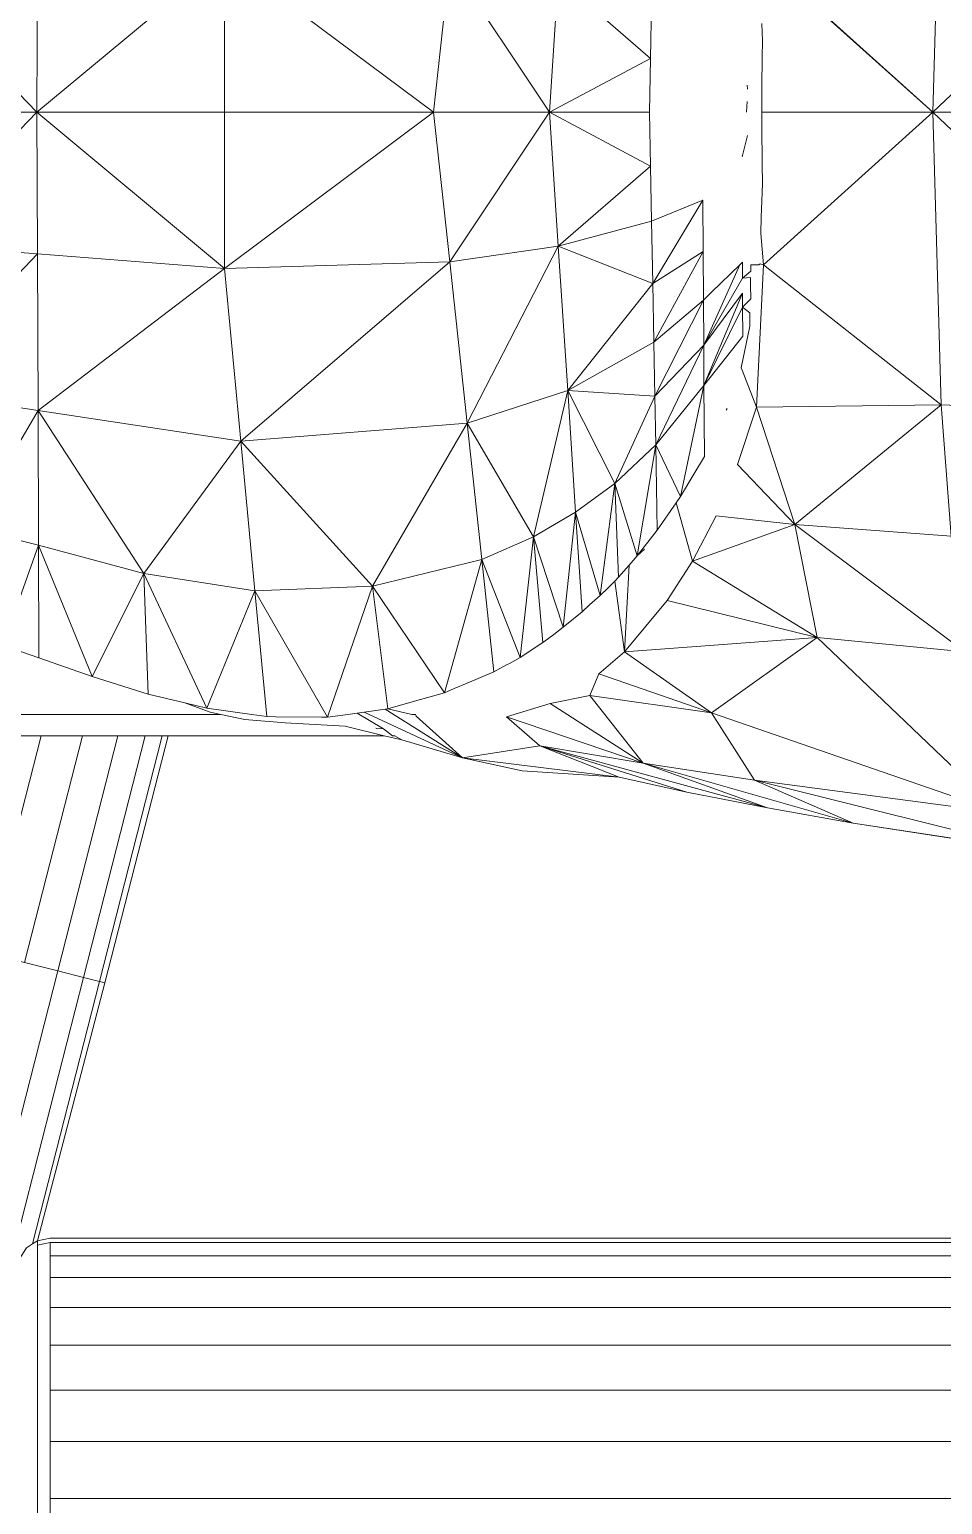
# Model space of a CAD drawing. Header units: centimetres. Extents: x -48696 to 156237, y -5617 to 29024.
# Drawn here: x 88744.031 to 88746.962, y 12490.534 to 12495.274 of the extents above; entities that cross this region are included whole.
import ezdxf

# ---------------------------------------------------------------- set-up
doc = ezdxf.new("R2010")
doc.units = ezdxf.units.CM
doc.layers.add('Moveis', color=1, linetype='Continuous', lineweight=9)
doc.layers.add('Parede Baixa', color=5, linetype='Continuous', lineweight=50)

# ---------------------------------------------------------------- blocks, each defined once
blk = doc.blocks.new('o')
at = {"layer": 'Moveis'}
for p, q in [((12557.0976, 3259.7316), (12557.0985, 3259.7198)), ((12557.0949, 3259.6499), (12557.0973, 3259.6824)), ((12557.0822, 3259.5158), (12557.0985, 3259.5799)), ((12557.1429, 3259.4344), (12557.1431, 3259.4443)), ((12557.1416, 3259.3825), (12557.1429, 3259.4344)), ((12557.1393, 3259.334), (12557.1416, 3259.3825)), ((12557.1386, 3259.2842), (12557.1393, 3259.334)), ((12557.0819, 3258.8727), (12557.079, 3258.8801)), ((12557.034, 3258.7523), (12557.0373, 3258.7573)), ((12556.7663, 3258.3134), (12556.7879, 3258.3331)), ((12556.7414, 3258.285), (12556.7098, 3258.249)), ((12556.7663, 3258.3134), (12556.7414, 3258.285)), ((12555.4038, 3257.8706), (12555.4803, 3257.8424)), ((12555.4803, 3257.8424), (12555.5125, 3257.8355)), ((12555.5125, 3257.8355), (12555.5848, 3257.8199)), ((12555.5848, 3257.8199), (12555.7066, 3257.8106)), ((12555.7066, 3257.8106), (12555.8866, 3257.8005)), ((12555.8866, 3257.8005), (12556.0048, 3257.7716)), ((12555.9794, 3257.7947), (12555.9824, 3257.7933)), ((12554.8377, 3257.7716), (12554.9713, 3257.7716)), ((12554.9713, 3257.7716), (12555.0957, 3257.7716)), ((12555.0957, 3257.7716), (12555.2026, 3257.7716)), ((12555.1638, 3257.027), (12555.3537, 3257.7716)), ((12555.2026, 3257.7716), (12555.2846, 3257.7716)), ((12555.2846, 3257.7716), (12555.3362, 3257.7716)), ((12555.3362, 3257.7716), (12555.3537, 3257.7716)), ((12555.3537, 3257.7716), (12556.0048, 3257.7716)), ((12556.002, 3257.7922), (12555.9824, 3257.7933)), ((12556.0048, 3257.7716), (12556.0576, 3257.7588)), ((12556.0296, 3257.7716), (12556.0362, 3257.7716)), ((12556.0576, 3257.7588), (12556.2404, 3257.7047)), ((12556.2404, 3257.7047), (12556.4193, 3257.666)), ((12556.4193, 3257.666), (12556.7118, 3257.6462)), ((12556.7118, 3257.6462), (12556.9156, 3257.6013)), ((12557.1581, 3257.5544), (12556.9156, 3257.6013)), ((12557.4167, 3257.5082), (12557.1581, 3257.5544)), ((12557.9917, 3257.42), (12557.4167, 3257.5082)), ((12554.9603, 3256.2502), (12555.1638, 3257.027)), ((12554.9279, 3256.2285), (12554.9455, 3256.2403)), ((12554.9455, 3256.2403), (12554.9603, 3256.2502)), ((12554.9603, 3256.2502), (12554.9986, 3256.2579)), ((12554.9603, 3256.237), (12554.9603, 3256.2502)), ((12554.9986, 3256.2579), (12558.2986, 3256.2579)), ((12554.9603, 3256.237), (12554.9603, 3256.1974)), ((12554.9603, 3256.1974), (12554.9603, 3256.1321)), ((12554.9603, 3256.1321), (12554.9603, 3256.0422)), ((12554.9603, 3256.0422), (12554.9603, 3255.9289)), ((12554.9603, 3255.9289), (12554.9603, 3255.7943)), ((12554.9603, 3255.7943), (12554.9603, 3255.6403)), ((12554.9603, 3255.6403), (12554.9603, 3255.4693)), ((12554.9603, 3255.4693), (12554.9603, 3255.2842))]:
    blk.add_line(p, q, dxfattribs=at)
for points in [[(12558.6294, 3259.6499), (12557.6556, 3259.6499), (12558.6236, 3260.5672)], [(12558.6236, 3260.5672), (12557.6556, 3259.6499), (12557.6807, 3260.5309)], [(12557.6807, 3260.5309), (12557.6556, 3259.6499), (12557.1459, 3260.1096)], [(12555.5235, 3260.1203), (12554.9582, 3259.6499), (12554.9611, 3260.0768)], [(12555.5235, 3259.6499), (12554.9582, 3259.6499), (12555.5235, 3260.1203)], [(12556.153, 3259.6499), (12555.5235, 3259.6499), (12555.5235, 3260.1203)], [(12556.2015, 3260.1005), (12556.153, 3259.6499), (12555.5235, 3260.1203)], [(12554.9611, 3260.0768), (12554.9582, 3259.6499), (12554.5757, 3260.0476)], [(12556.5022, 3259.6499), (12556.153, 3259.6499), (12556.2015, 3260.1005)], [(12556.5286, 3260.0535), (12556.5022, 3259.6499), (12556.2015, 3260.1005)], [(12554.9582, 3259.6499), (12554.5757, 3259.6499), (12554.5757, 3260.0476)], [(12556.8061, 3259.8119), (12556.5022, 3259.6499), (12556.5286, 3260.0535)], [(12556.8092, 3259.978), (12556.8061, 3259.8119), (12556.5286, 3260.0535)], [(12556.8061, 3259.8119), (12556.8029, 3259.6499), (12556.5022, 3259.6499)], [(12554.9582, 3259.6499), (12554.5757, 3259.2521), (12554.5757, 3259.6499)], [(12554.9611, 3259.2229), (12554.5757, 3259.2521), (12554.9582, 3259.6499)], [(12555.5235, 3259.1794), (12554.9611, 3259.2229), (12554.9582, 3259.6499)], [(12555.5235, 3259.1794), (12554.9582, 3259.6499), (12555.5235, 3259.6499)], [(12556.153, 3259.6499), (12555.5235, 3259.1794), (12555.5235, 3259.6499)], [(12556.2015, 3259.1992), (12555.5235, 3259.1794), (12556.153, 3259.6499)], [(12556.5022, 3259.6499), (12556.2015, 3259.1992), (12556.153, 3259.6499)], [(12556.5286, 3259.2462), (12556.2015, 3259.1992), (12556.5022, 3259.6499)], [(12556.8061, 3259.4878), (12556.5286, 3259.2462), (12556.5022, 3259.6499)], [(12556.8061, 3259.4878), (12556.5022, 3259.6499), (12556.8029, 3259.6499)], [(12557.6807, 3258.7688), (12557.1459, 3259.1901), (12557.6556, 3259.6499)], [(12558.6294, 3259.6499), (12558.6236, 3258.7325), (12557.6556, 3259.6499)], [(12558.6236, 3258.7325), (12557.6807, 3258.7688), (12557.6556, 3259.6499)], [(12556.8092, 3259.3217), (12556.5286, 3259.2462), (12556.8061, 3259.4878)], [(12556.9633, 3259.3852), (12556.8127, 3259.1343), (12556.8092, 3259.3217)], [(12556.9643, 3259.2304), (12556.8127, 3259.1343), (12556.9633, 3259.3852)], [(12556.8127, 3259.1343), (12556.5286, 3259.2462), (12556.8092, 3259.3217)], [(12554.9611, 3259.2229), (12554.5679, 3258.8119), (12554.5757, 3259.2521)], [(12554.9627, 3258.7512), (12554.5679, 3258.8119), (12554.9611, 3259.2229)], [(12555.5235, 3259.1794), (12554.9627, 3258.7512), (12554.9611, 3259.2229)], [(12556.5286, 3259.2462), (12556.2539, 3258.7134), (12556.2015, 3259.1992)], [(12556.5568, 3258.8111), (12556.2539, 3258.7134), (12556.5286, 3259.2462)], [(12556.8127, 3259.1343), (12556.5568, 3258.8111), (12556.5286, 3259.2462)], [(12556.9643, 3259.2304), (12556.816, 3258.9574), (12556.8127, 3259.1343)], [(12556.9653, 3259.084), (12556.816, 3258.9574), (12556.9643, 3259.2304)], [(12555.5727, 3258.6586), (12554.9627, 3258.7512), (12555.5235, 3259.1794)], [(12556.2015, 3259.1992), (12555.5727, 3258.6586), (12555.5235, 3259.1794)], [(12556.2539, 3258.7134), (12555.5727, 3258.6586), (12556.2015, 3259.1992)], [(12557.6807, 3258.7688), (12557.1252, 3258.7613), (12557.1459, 3259.1901)], [(12556.816, 3258.9574), (12556.5568, 3258.8111), (12556.8127, 3259.1343)], [(12556.9653, 3259.084), (12556.819, 3258.7941), (12556.816, 3258.9574)], [(12556.9663, 3258.9486), (12556.819, 3258.7941), (12556.9653, 3259.084)], [(12557.0833, 3259.1049), (12556.9671, 3258.8268), (12556.9663, 3258.9486)], [(12557.0834, 3259.0621), (12556.9671, 3258.8268), (12557.0833, 3259.1049)], [(12557.0836, 3258.9754), (12556.9671, 3258.8268), (12557.0834, 3259.0621)], [(12556.819, 3258.7941), (12556.5568, 3258.8111), (12556.816, 3258.9574)], [(12556.9663, 3258.9486), (12556.8217, 3258.6475), (12556.819, 3258.7941)], [(12556.9671, 3258.8268), (12556.8217, 3258.6475), (12556.9663, 3258.9486)], [(12556.9671, 3258.8268), (12556.8964, 3258.4921), (12556.8217, 3258.6475)], [(12554.9627, 3258.7512), (12554.7549, 3258.3976), (12554.5679, 3258.8119)], [(12556.5568, 3258.8111), (12556.4539, 3258.3705), (12556.2539, 3258.7134)], [(12556.5806, 3258.4451), (12556.4539, 3258.3705), (12556.5568, 3258.8111)], [(12556.819, 3258.7941), (12556.6986, 3258.5309), (12556.5568, 3258.8111)], [(12556.6986, 3258.5309), (12556.5806, 3258.4451), (12556.5568, 3258.8111)], [(12556.8217, 3258.6475), (12556.6986, 3258.5309), (12556.819, 3258.7941)], [(12554.964, 3258.3453), (12554.7549, 3258.3976), (12554.9627, 3258.7512)], [(12555.5727, 3258.6586), (12555.2809, 3258.2606), (12554.9627, 3258.7512)], [(12555.2809, 3258.2606), (12554.964, 3258.3453), (12554.9627, 3258.7512)], [(12557.2407, 3258.408), (12557.0683, 3258.5883), (12557.1252, 3258.7613)], [(12557.6807, 3258.7688), (12557.2407, 3258.408), (12557.1252, 3258.7613)], [(12557.7112, 3258.3723), (12557.2407, 3258.408), (12557.6807, 3258.7688)], [(12558.6236, 3258.7325), (12557.7112, 3258.3723), (12557.6807, 3258.7688)], [(12556.2539, 3258.7134), (12555.9692, 3258.2218), (12555.5727, 3258.6586)], [(12556.2981, 3258.3025), (12555.9692, 3258.2218), (12556.2539, 3258.7134)], [(12556.4539, 3258.3705), (12556.2981, 3258.3025), (12556.2539, 3258.7134)], [(12555.6153, 3258.2078), (12555.2809, 3258.2606), (12555.5727, 3258.6586)], [(12555.9692, 3258.2218), (12555.6153, 3258.2078), (12555.5727, 3258.6586)], [(12556.8217, 3258.6475), (12556.7663, 3258.3134), (12556.6986, 3258.5309)], [(12556.8265, 3258.391), (12556.7663, 3258.3134), (12556.8217, 3258.6475)], [(12556.6986, 3258.5309), (12556.655, 3258.1941), (12556.5806, 3258.4451)], [(12556.5806, 3258.4451), (12556.5432, 3258.0983), (12556.4539, 3258.3705)], [(12556.6, 3258.145), (12556.5432, 3258.0983), (12556.5806, 3258.4451)], [(12557.2407, 3258.408), (12556.9328, 3258.2971), (12557.0037, 3258.4336)], [(12554.964, 3258.3453), (12554.8567, 3258.0426), (12554.7549, 3258.3976)], [(12557.3082, 3258.0674), (12556.9328, 3258.2971), (12557.2407, 3258.408)], [(12557.7528, 3258.024), (12557.2407, 3258.408), (12557.7112, 3258.3723)], [(12557.7528, 3258.024), (12557.3082, 3258.0674), (12557.2407, 3258.408)], [(12555.1252, 3257.9503), (12554.9651, 3258.0063), (12554.964, 3258.3453)], [(12555.2809, 3258.2606), (12555.1252, 3257.9503), (12554.964, 3258.3453)], [(12556.4539, 3258.3705), (12556.4135, 3258.0073), (12556.2981, 3258.3025)], [(12556.482, 3258.0522), (12556.4135, 3258.0073), (12556.4539, 3258.3705)], [(12556.2981, 3258.3025), (12556.1859, 3257.9012), (12555.9692, 3258.2218)], [(12557.3082, 3258.0674), (12556.8567, 3258.1784), (12556.9328, 3258.2971)], [(12555.2938, 3257.8971), (12555.1252, 3257.9503), (12555.2809, 3258.2606)], [(12555.6153, 3258.2078), (12555.47, 3257.8546), (12555.2809, 3258.2606)], [(12555.9692, 3258.2218), (12555.8341, 3257.827), (12555.6153, 3258.2078)], [(12557.3082, 3258.0674), (12556.7277, 3258.0247), (12556.8567, 3258.1784)], [(12557.3082, 3258.0674), (12556.9893, 3257.8407), (12556.7277, 3258.0247)], [(12557.8611, 3257.5393), (12556.9893, 3257.8407), (12557.3082, 3258.0674)], [(12557.8611, 3257.5393), (12557.3082, 3258.0674), (12557.7528, 3258.024)], [(12556.9893, 3257.8407), (12556.6505, 3257.9577), (12556.7277, 3258.0247)], [(12556.9893, 3257.8407), (12556.6234, 3257.8928), (12556.6505, 3257.9577)], [(12556.7845, 3257.6889), (12556.5037, 3257.869), (12556.6234, 3257.8928)], [(12556.2404, 3257.7047), (12555.9443, 3257.8425), (12556.0074, 3257.8514)], [(12556.7845, 3257.6889), (12556.3723, 3257.8282), (12556.5037, 3257.869)], [(12557.8611, 3257.5393), (12557.1187, 3257.6374), (12556.9893, 3257.8407)], [(12556.7845, 3257.6889), (12556.4727, 3257.7411), (12556.3723, 3257.8282)], [(12556.7118, 3257.6462), (12556.2404, 3257.7047), (12556.4727, 3257.7411)], [(12557.1581, 3257.5544), (12556.4727, 3257.7411), (12556.7845, 3257.6889)], [(12557.1581, 3257.5544), (12556.9156, 3257.6013), (12556.4727, 3257.7411)], [(12556.9156, 3257.6013), (12556.7118, 3257.6462), (12556.4727, 3257.7411)], [(12556.7118, 3257.6462), (12556.4193, 3257.666), (12556.2404, 3257.7047)], [(12557.4167, 3257.5082), (12556.7845, 3257.6889), (12557.1187, 3257.6374)], [(12557.4167, 3257.5082), (12557.1581, 3257.5544), (12556.7845, 3257.6889)], [(12557.9917, 3257.42), (12557.1187, 3257.6374), (12557.8611, 3257.5393)], [(12557.9917, 3257.42), (12557.4167, 3257.5082), (12557.1187, 3257.6374)]]:
    blk.add_3dface(points, dxfattribs=at)
for points, invisible_edges in [([(12557.1416, 3259.9173), (12557.1459, 3260.1096), (12557.1429, 3259.8653)], 3), ([(12557.6556, 3259.6499), (12557.1429, 3259.8653), (12557.1459, 3260.1096)], 3), ([(12557.6556, 3259.6499), (12557.1427, 3259.8144), (12557.1429, 3259.8653)], 13), ([(12557.6556, 3259.6499), (12557.1417, 3259.7278), (12557.1427, 3259.8144)], 13), ([(12557.6556, 3259.6499), (12557.1412, 3259.6825), (12557.1417, 3259.7245)], 13), ([(12557.6556, 3259.6499), (12557.1417, 3259.7245), (12557.1417, 3259.7278)], 13), ([(12557.1412, 3259.6781), (12557.6556, 3259.6499), (12557.1408, 3259.6499)], 1), ([(12557.6556, 3259.6499), (12557.1412, 3259.6781), (12557.1412, 3259.6825)], 13), ([(12557.6556, 3259.6499), (12557.1412, 3259.6216), (12557.1408, 3259.6499)], 1), ([(12557.1412, 3259.6216), (12557.6556, 3259.6499), (12557.1412, 3259.6172)], 3), ([(12557.1412, 3259.6172), (12557.6556, 3259.6499), (12557.1417, 3259.5719)], 3), ([(12557.1417, 3259.5719), (12557.6556, 3259.6499), (12557.1422, 3259.5303)], 3), ([(12557.1422, 3259.5303), (12557.6556, 3259.6499), (12557.1427, 3259.4853)], 3), ([(12557.1427, 3259.4853), (12557.6556, 3259.6499), (12557.1431, 3259.4443)], 3), ([(12557.1431, 3259.4443), (12557.6556, 3259.6499), (12557.1459, 3259.1901)], 13), ([(12557.1459, 3259.1901), (12557.1429, 3259.4344), (12557.1431, 3259.4443)], 13), ([(12557.1459, 3259.1901), (12557.1416, 3259.3825), (12557.1429, 3259.4344)], 13), ([(12557.1459, 3259.1901), (12557.1393, 3259.334), (12557.1416, 3259.3825)], 13), ([(12557.1393, 3259.334), (12557.1459, 3259.1901), (12557.1386, 3259.2842)], 1), ([(12556.9663, 3258.9486), (12556.9901, 3259.1081), (12557.0748, 3259.1903)], 1), ([(12557.0748, 3259.1903), (12557.0832, 3259.1504), (12556.9663, 3258.9486)], 1), ([(12557.0832, 3259.1504), (12557.0748, 3259.1903), (12557.083, 3259.1984)], 1), ([(12557.1323, 3259.1902), (12557.1086, 3259.171), (12557.1083, 3259.1902)], 1), ([(12557.1252, 3258.7613), (12557.1323, 3259.1902), (12557.1459, 3259.1901)], 3), ([(12557.1459, 3259.1901), (12557.1323, 3259.1902), (12557.1358, 3259.193)], 1), ([(12557.1086, 3259.171), (12557.1072, 3259.1519), (12557.0832, 3259.1504)], 1), ([(12557.1072, 3259.1519), (12557.1086, 3259.171), (12557.1074, 3259.1292)], 3), ([(12557.1074, 3259.1292), (12557.1086, 3259.171), (12557.1078, 3259.0872)], 3), ([(12556.9757, 3259.0941), (12556.9663, 3258.9486), (12556.9653, 3259.084)], 1), ([(12556.9663, 3258.9486), (12556.9757, 3259.0941), (12556.9901, 3259.1081)], 13), ([(12557.1078, 3259.0872), (12557.1055, 3259.0459), (12557.0834, 3259.0621)], 1), ([(12557.1055, 3259.0459), (12557.1078, 3259.0872), (12557.1056, 3259.0049)], 3), ([(12557.1056, 3259.0049), (12557.0819, 3258.8727), (12557.079, 3258.8801)], 1), ([(12557.0819, 3258.8727), (12557.1056, 3259.0049), (12557.1252, 3258.7613)], 3), ([(12556.9671, 3258.8268), (12556.9366, 3258.5596), (12556.8964, 3258.4921)], 1), ([(12556.9366, 3258.5596), (12556.9671, 3258.8268), (12556.9686, 3258.6132)], 1), ([(12556.8217, 3258.6475), (12556.8833, 3258.4731), (12556.8265, 3258.391)], 1), ([(12556.8833, 3258.4731), (12556.8217, 3258.6475), (12556.8964, 3258.4921)], 1), ([(12556.6986, 3258.5309), (12556.6782, 3258.2174), (12556.655, 3258.1941)], 1), ([(12556.6782, 3258.2174), (12556.6986, 3258.5309), (12556.6983, 3258.2376)], 3), ([(12556.6983, 3258.2376), (12556.6986, 3258.5309), (12556.7098, 3258.249)], 1), ([(12556.7663, 3258.3134), (12556.7098, 3258.249), (12556.6986, 3258.5309)], 1), ([(12556.8567, 3258.1784), (12556.8265, 3258.391), (12556.8833, 3258.4731)], 13), ([(12556.8567, 3258.1784), (12556.8833, 3258.4731), (12556.9328, 3258.2971)], 1), ([(12556.655, 3258.1941), (12556.6, 3258.145), (12556.5806, 3258.4451)], 1), ([(12556.8567, 3258.1784), (12556.7663, 3258.3134), (12556.8265, 3258.391)], 13), ([(12554.964, 3258.3453), (12554.916, 3258.0228), (12554.8567, 3258.0426)], 1), ([(12554.916, 3258.0228), (12554.964, 3258.3453), (12554.9651, 3258.0063)], 1), ([(12556.5432, 3258.0983), (12556.482, 3258.0522), (12556.4539, 3258.3705)], 1), ([(12556.2981, 3258.3025), (12556.215, 3257.9134), (12556.1859, 3257.9012)], 1), ([(12556.215, 3257.9134), (12556.2981, 3258.3025), (12556.2541, 3257.93)], 3), ([(12556.2541, 3257.93), (12556.2981, 3258.3025), (12556.3346, 3257.9639)], 1), ([(12556.2981, 3258.3025), (12556.3813, 3257.9896), (12556.3346, 3257.9639)], 3), ([(12556.3813, 3257.9896), (12556.2981, 3258.3025), (12556.4135, 3258.0073)], 1), ([(12556.7098, 3258.249), (12556.7663, 3258.3134), (12556.7414, 3258.285)], 1), ([(12556.7277, 3258.0247), (12556.7098, 3258.249), (12556.7414, 3258.285)], 1), ([(12556.7414, 3258.285), (12556.8567, 3258.1784), (12556.7277, 3258.0247)], 1), ([(12556.8567, 3258.1784), (12556.7414, 3258.285), (12556.7663, 3258.3134)], 13), ([(12555.2809, 3258.2606), (12555.4038, 3257.8706), (12555.2938, 3257.8971)], 1), ([(12555.4038, 3257.8706), (12555.2809, 3258.2606), (12555.47, 3257.8546)], 1), ([(12556.7098, 3258.249), (12556.7277, 3258.0247), (12556.6983, 3258.2376)], 1), ([(12555.6153, 3258.2078), (12555.6063, 3257.8355), (12555.47, 3257.8546)], 1), ([(12555.6063, 3257.8355), (12555.6153, 3258.2078), (12555.651, 3257.8292)], 1), ([(12555.8341, 3257.827), (12555.651, 3257.8292), (12555.6153, 3258.2078)], 1), ([(12555.9692, 3258.2218), (12555.8419, 3257.8281), (12555.8341, 3257.827)], 1), ([(12555.8419, 3257.8281), (12555.9692, 3258.2218), (12555.8946, 3257.8355)], 3), ([(12555.8946, 3257.8355), (12555.9692, 3258.2218), (12555.9232, 3257.8395)], 3), ([(12555.9232, 3257.8395), (12555.9692, 3258.2218), (12555.9443, 3257.8425)], 3), ([(12555.9443, 3257.8425), (12555.9692, 3258.2218), (12556.0074, 3257.8514)], 3), ([(12556.0074, 3257.8514), (12555.9692, 3258.2218), (12556.0153, 3257.8526)], 1), ([(12555.9692, 3258.2218), (12556.0961, 3257.8756), (12556.0153, 3257.8526)], 1), ([(12556.0961, 3257.8756), (12555.9692, 3258.2218), (12556.1859, 3257.9012)], 1), ([(12556.6, 3258.145), (12556.655, 3258.1941), (12556.6228, 3258.1654)], 1), ([(12556.482, 3258.0522), (12556.5432, 3258.0983), (12556.485, 3258.0545)], 3), ([(12556.485, 3258.0545), (12556.5432, 3258.0983), (12556.5146, 3258.0767)], 1), ([(12555.1252, 3257.9503), (12554.916, 3258.0228), (12554.9651, 3258.0063)], 1), ([(12556.3346, 3257.9639), (12556.3813, 3257.9896), (12556.3728, 3257.9849)], 1), ([(12552.0413, 3257.8355), (12555.1252, 3257.9503), (12555.2938, 3257.8971)], 13), ([(12555.4803, 3257.8424), (12555.2938, 3257.8971), (12555.4038, 3257.8706)], 1), ([(12556.9893, 3257.8407), (12556.7845, 3257.6889), (12556.6234, 3257.8928)], 1), ([(12552.0413, 3257.8355), (12555.4803, 3257.8424), (12555.5125, 3257.8355)], 1), ([(12555.9443, 3257.8425), (12556.002, 3257.7922), (12555.9232, 3257.8395)], 1), ([(12556.002, 3257.7922), (12555.9443, 3257.8425), (12556.2404, 3257.7047)], 13), ([(12556.0153, 3257.8526), (12556.2404, 3257.7047), (12556.0074, 3257.8514)], 1), ([(12556.2404, 3257.7047), (12556.0153, 3257.8526), (12556.0872, 3257.8355)], 13), ([(12556.7845, 3257.6889), (12556.9893, 3257.8407), (12557.1187, 3257.6374)], 1), ([(12552.0413, 3257.7716), (12555.5125, 3257.8355), (12554.3217, 3257.7716)], 3), ([(12554.3217, 3257.7716), (12555.5125, 3257.8355), (12554.3393, 3257.7716)], 3), ([(12554.3393, 3257.7716), (12555.5125, 3257.8355), (12554.3908, 3257.7716)], 3), ([(12554.3908, 3257.7716), (12555.5125, 3257.8355), (12554.4728, 3257.7716)], 3), ([(12554.4728, 3257.7716), (12555.5125, 3257.8355), (12554.5797, 3257.7716)], 3), ([(12554.5797, 3257.7716), (12555.5125, 3257.8355), (12554.7042, 3257.7716)], 3), ([(12554.7042, 3257.7716), (12555.5125, 3257.8355), (12554.8377, 3257.7716)], 3), ([(12554.8377, 3257.7716), (12555.5125, 3257.8355), (12554.9713, 3257.7716)], 3), ([(12554.9713, 3257.7716), (12555.5125, 3257.8355), (12555.0957, 3257.7716)], 3), ([(12555.0957, 3257.7716), (12555.5125, 3257.8355), (12555.2026, 3257.7716)], 3), ([(12555.2026, 3257.7716), (12555.5125, 3257.8355), (12555.2846, 3257.7716)], 3), ([(12555.2846, 3257.7716), (12555.5125, 3257.8355), (12555.3362, 3257.7716)], 3), ([(12555.3362, 3257.7716), (12555.5125, 3257.8355), (12555.3537, 3257.7716)], 3), ([(12555.3537, 3257.7716), (12555.5125, 3257.8355), (12555.5848, 3257.8199)], 13), ([(12555.3537, 3257.7716), (12555.5848, 3257.8199), (12556.0048, 3257.7716)], 3), ([(12556.0048, 3257.7716), (12555.5848, 3257.8199), (12555.7066, 3257.8106)], 13), ([(12555.651, 3257.8292), (12555.8341, 3257.827), (12555.6777, 3257.8289)], 3), ([(12555.6777, 3257.8289), (12555.8341, 3257.827), (12555.8157, 3257.8272)], 1), ([(12556.0048, 3257.7716), (12555.7066, 3257.8106), (12555.8866, 3257.8005)], 1), ([(12556.2404, 3257.7047), (12556.0872, 3257.8355), (12556.101, 3257.8308)], 3), ([(12556.101, 3257.8308), (12556.0872, 3257.8355), (12556.099, 3257.8355)], 1), ([(12554.8047, 3257.1186), (12554.8377, 3257.7716), (12554.9713, 3257.7716)], 1), ([(12554.9713, 3257.7716), (12554.9215, 3257.0888), (12554.8047, 3257.1186)], 1), ([(12554.9215, 3257.0888), (12554.9713, 3257.7716), (12555.0957, 3257.7716)], 1), ([(12555.0957, 3257.7716), (12555.0219, 3257.0632), (12554.9215, 3257.0888)], 1), ([(12555.0219, 3257.0632), (12555.0957, 3257.7716), (12555.2026, 3257.7716)], 1), ([(12555.2026, 3257.7716), (12555.0988, 3257.0435), (12555.0219, 3257.0632)], 1), ([(12555.0988, 3257.0435), (12555.2026, 3257.7716), (12555.2846, 3257.7716)], 1), ([(12555.2846, 3257.7716), (12555.1472, 3257.0312), (12555.0988, 3257.0435)], 1), ([(12555.1472, 3257.0312), (12555.2846, 3257.7716), (12555.3362, 3257.7716)], 1), ([(12555.3362, 3257.7716), (12555.1638, 3257.027), (12555.1472, 3257.0312)], 1), ([(12558.2986, 3256.2579), (12555.1638, 3257.027), (12555.3537, 3257.7716)], 13), ([(12558.2986, 3256.2579), (12555.1638, 3257.027), (12555.3537, 3257.7716)], 13), ([(12558.2986, 3256.2579), (12555.1638, 3257.027), (12555.3537, 3257.7716)], 13), ([(12558.2986, 3256.2579), (12555.1638, 3257.027), (12555.3537, 3257.7716)], 13), ([(12558.2986, 3256.2579), (12555.1638, 3257.027), (12555.3537, 3257.7716)], 13), ([(12555.1638, 3257.027), (12555.3362, 3257.7716), (12555.3537, 3257.7716)], 1), ([(12558.2986, 3256.2579), (12555.3537, 3257.7716), (12556.0048, 3257.7716)], 13), ([(12558.2986, 3256.2579), (12555.3537, 3257.7716), (12556.0048, 3257.7716)], 13), ([(12558.2986, 3256.2579), (12555.3537, 3257.7716), (12556.0048, 3257.7716)], 13), ([(12558.2986, 3256.2579), (12555.3537, 3257.7716), (12556.0048, 3257.7716)], 13), ([(12558.2986, 3256.2579), (12555.3537, 3257.7716), (12556.0048, 3257.7716)], 13), ([(12556.002, 3257.7922), (12556.0362, 3257.7716), (12556.0296, 3257.7716)], 1), ([(12558.2986, 3256.2579), (12556.0048, 3257.7716), (12556.0576, 3257.7588)], 13), ([(12558.2986, 3256.2579), (12556.0048, 3257.7716), (12556.0576, 3257.7588)], 13), ([(12558.2986, 3256.2579), (12556.0048, 3257.7716), (12556.0576, 3257.7588)], 13), ([(12558.2986, 3256.2579), (12556.0048, 3257.7716), (12556.0576, 3257.7588)], 13), ([(12558.2986, 3256.2579), (12556.0048, 3257.7716), (12556.0576, 3257.7588)], 13), ([(12556.0362, 3257.7716), (12556.2404, 3257.7047), (12556.0576, 3257.7588)], 1), ([(12558.2986, 3256.2579), (12556.0576, 3257.7588), (12556.2404, 3257.7047)], 13), ([(12558.2986, 3256.2579), (12556.0576, 3257.7588), (12556.2404, 3257.7047)], 13), ([(12558.2986, 3256.2579), (12556.0576, 3257.7588), (12556.2404, 3257.7047)], 13), ([(12558.2986, 3256.2579), (12556.0576, 3257.7588), (12556.2404, 3257.7047)], 13), ([(12558.2986, 3256.2579), (12556.0576, 3257.7588), (12556.2404, 3257.7047)], 13), ([(12558.2986, 3256.2579), (12556.2404, 3257.7047), (12556.4193, 3257.666)], 13), ([(12558.2986, 3256.2579), (12556.2404, 3257.7047), (12556.4193, 3257.666)], 13), ([(12558.2986, 3256.2579), (12556.2404, 3257.7047), (12556.4193, 3257.666)], 13), ([(12558.2986, 3256.2579), (12556.2404, 3257.7047), (12556.4193, 3257.666)], 13), ([(12558.2986, 3256.2579), (12556.2404, 3257.7047), (12556.4193, 3257.666)], 13), ([(12558.2986, 3256.2579), (12556.4193, 3257.666), (12556.7118, 3257.6462)], 13), ([(12558.2986, 3256.2579), (12556.4193, 3257.666), (12556.7118, 3257.6462)], 13), ([(12558.2986, 3256.2579), (12556.4193, 3257.666), (12556.7118, 3257.6462)], 13), ([(12558.2986, 3256.2579), (12556.4193, 3257.666), (12556.7118, 3257.6462)], 13), ([(12558.2986, 3256.2579), (12556.4193, 3257.666), (12556.7118, 3257.6462)], 13), ([(12558.2986, 3256.2579), (12556.7118, 3257.6462), (12556.9156, 3257.6013)], 13), ([(12558.2986, 3256.2579), (12556.7118, 3257.6462), (12556.9156, 3257.6013)], 13), ([(12558.2986, 3256.2579), (12556.7118, 3257.6462), (12556.9156, 3257.6013)], 13), ([(12558.2986, 3256.2579), (12556.7118, 3257.6462), (12556.9156, 3257.6013)], 13), ([(12558.2986, 3256.2579), (12556.7118, 3257.6462), (12556.9156, 3257.6013)], 13), ([(12558.2986, 3256.2579), (12556.9156, 3257.6013), (12557.1581, 3257.5544)], 13), ([(12558.2986, 3256.2579), (12556.9156, 3257.6013), (12557.1581, 3257.5544)], 13), ([(12558.2986, 3256.2579), (12556.9156, 3257.6013), (12557.1581, 3257.5544)], 13), ([(12558.2986, 3256.2579), (12556.9156, 3257.6013), (12557.1581, 3257.5544)], 13), ([(12558.2986, 3256.2579), (12556.9156, 3257.6013), (12557.1581, 3257.5544)], 13), ([(12558.2986, 3256.2579), (12557.1581, 3257.5544), (12557.4167, 3257.5082)], 13), ([(12558.2986, 3256.2579), (12557.1581, 3257.5544), (12557.4167, 3257.5082)], 13), ([(12558.2986, 3256.2579), (12557.1581, 3257.5544), (12557.4167, 3257.5082)], 13), ([(12558.2986, 3256.2579), (12557.1581, 3257.5544), (12557.4167, 3257.5082)], 13), ([(12558.2986, 3256.2579), (12557.1581, 3257.5544), (12557.4167, 3257.5082)], 13), ([(12558.2986, 3256.2579), (12557.4167, 3257.5082), (12557.9917, 3257.42)], 13), ([(12558.2986, 3256.2579), (12557.4167, 3257.5082), (12557.9917, 3257.42)], 13), ([(12558.2986, 3256.2579), (12557.4167, 3257.5082), (12557.9917, 3257.42)], 13), ([(12558.2986, 3256.2579), (12557.4167, 3257.5082), (12557.9917, 3257.42)], 13), ([(12558.2986, 3256.2579), (12557.4167, 3257.5082), (12557.9917, 3257.42)], 13), ([(12554.7781, 3256.1079), (12554.9215, 3257.0888), (12555.0219, 3257.0632)], 1), ([(12555.0219, 3257.0632), (12554.8486, 3256.1079), (12554.7781, 3256.1079)], 1), ([(12554.8486, 3256.1079), (12555.0219, 3257.0632), (12554.8486, 3256.0957)], 3), ([(12554.8486, 3256.0957), (12555.0219, 3257.0632), (12554.8486, 3256.0595)], 3), ([(12554.8486, 3256.0595), (12555.0219, 3257.0632), (12555.0988, 3257.0435)], 1), ([(12555.0988, 3257.0435), (12554.8486, 3255.9997), (12554.8486, 3256.0595)], 1), ([(12554.9062, 3256.196), (12555.0988, 3257.0435), (12554.9279, 3256.2285)], 3), ([(12554.9279, 3256.2285), (12555.0988, 3257.0435), (12554.9455, 3256.2403)], 3), ([(12554.9455, 3256.2403), (12555.0988, 3257.0435), (12555.1472, 3257.0312)], 1), ([(12555.1472, 3257.0312), (12554.9603, 3256.2502), (12554.9455, 3256.2403)], 1), ([(12554.9603, 3256.2502), (12555.1472, 3257.0312), (12555.1638, 3257.027)], 1), ([(12555.1638, 3257.027), (12554.9986, 3256.2579), (12554.9603, 3256.2502)], 1), ([(12555.1638, 3257.027), (12554.9986, 3256.2579), (12554.9603, 3256.2502)], 1), ([(12555.1638, 3257.027), (12554.9986, 3256.2579), (12554.9603, 3256.2502)], 1), ([(12555.1638, 3257.027), (12554.9986, 3256.2579), (12554.9603, 3256.2502)], 1), ([(12555.1638, 3257.027), (12554.9986, 3256.2579), (12554.9603, 3256.2502)], 1), ([(12554.9986, 3256.2579), (12555.1638, 3257.027), (12558.2986, 3256.2579)], 3), ([(12554.9986, 3256.2579), (12555.1638, 3257.027), (12558.2986, 3256.2579)], 3), ([(12554.9986, 3256.2579), (12555.1638, 3257.027), (12558.2986, 3256.2579)], 3), ([(12554.9986, 3256.2579), (12555.1638, 3257.027), (12558.2986, 3256.2579)], 3), ([(12554.9986, 3256.2579), (12555.1638, 3257.027), (12558.2986, 3256.2579)], 3), ([(12554.9986, 3256.2579), (12554.9603, 3256.237), (12554.9603, 3256.2502)], 1), ([(12554.9603, 3256.237), (12554.9986, 3256.2579), (12554.9986, 3256.2446)], 3), ([(12554.9986, 3256.2446), (12554.9986, 3256.2579), (12558.2986, 3256.2579)], 13), ([(12554.9986, 3256.2446), (12558.2986, 3256.2579), (12558.2986, 3256.2446)], 3), ([(12558.2986, 3256.2446), (12554.9986, 3256.2048), (12554.9986, 3256.2446)], 1), ([(12554.9986, 3256.2048), (12558.2986, 3256.2446), (12558.2986, 3256.2048)], 1), ([(12558.2986, 3256.2048), (12554.9986, 3256.1392), (12554.9986, 3256.2048)], 1), ([(12554.9986, 3256.1392), (12558.2986, 3256.2048), (12558.2986, 3256.1392)], 1), ([(12558.2986, 3256.1392), (12554.9986, 3256.0488), (12554.9986, 3256.1392)], 1), ([(12554.9986, 3256.0488), (12558.2986, 3256.1392), (12558.2986, 3256.0488)], 1), ([(12558.2986, 3256.0488), (12554.9986, 3255.9351), (12554.9986, 3256.0488)], 1), ([(12554.9986, 3255.9351), (12558.2986, 3256.0488), (12558.2986, 3255.9351)], 1), ([(12554.9986, 3255.9351), (12558.2986, 3255.7998), (12554.9986, 3255.7998)], 1), ([(12558.2986, 3255.7998), (12554.9986, 3255.9351), (12558.2986, 3255.9351)], 1), ([(12558.2986, 3255.7998), (12554.9986, 3255.6451), (12554.9986, 3255.7998)], 1), ([(12554.9986, 3255.6451), (12558.2986, 3255.7998), (12558.2986, 3255.6451)], 1), ([(12558.2986, 3255.6451), (12554.9986, 3255.4734), (12554.9986, 3255.6451)], 1), ([(12554.9986, 3255.4734), (12558.2986, 3255.6451), (12558.2986, 3255.4734)], 1), ([(12558.2986, 3255.4734), (12554.9986, 3255.2874), (12554.9986, 3255.4734)], 1), ([(12554.9986, 3255.2874), (12558.2986, 3255.4734), (12558.2986, 3255.2874)], 1)]:
    blk.add_3dface(points, dxfattribs=dict(at, invisible_edges=invisible_edges))

msp = doc.modelspace()

# ---------------------------------------------------------------- hatches: boundary and pattern name
h = msp.add_hatch()
h.set_pattern_fill('GRASS2', color=74, scale=15, pattern_type=2)
h.set_pattern_definition([(360, (103476.319, -68023.644), (15, 15), [2.25, -0.45, 0.6, -0.45, 2.25, -9]), (360, (103475.569, -68023.194), (15, 15), [1.5, -1.125, 2.25, -1.125, 1.5, -7.5]), (360, (103480.819, -68017.194), (15, 15), [1.875, -0.75, 1.875, -10.5]), (360, (103473.319, -68014.194), (15, 15), [0.75, -1.5, 0.75, -12]), (90, (103474.819, -68014.194), (-15, 15), [1.35, -13.65]), (90, (103479.319, -68023.194), (-15, 15), [1.5, -13.5]), (90, (103483.069, -68017.194), (-15, 15), [1.5, -13.5]), (45, (103481.269, -68023.344), (8e-15, 15), [1.5, -19.7132034]), (135, (103477.369, -68023.344), (-15, 8e-15), [1.5, -19.7132034]), (63.434949, (103480.819, -68023.269), (8e-10, 15), [1.5, -32.0410197]), (75.9637565, (103480.069, -68023.1943), (5e-10, 15), [1.5, -60.3465844]), (75.9637565, (103483.819, -68017.1943), (5e-10, 15), [1.2, -60.6465844]), (75.9637565, (103475.119, -68014.1943), (5e-10, 15), [1.05, -60.7965844]), (104.0362435, (103478.569, -68023.1943), (-5e-10, 15), [1.5, -60.3465844]), (104.0362435, (103482.319, -68017.1943), (-5e-10, 15), [1.2, -60.6465844]), (104.0362435, (103474.519, -68014.1943), (-5e-10, 15), [1.05, -60.7965844]), (116.565051, (103477.819, -68023.269), (-6e-09, 15), [1.5, -32.041002])])
h.paths.add_polyline_path([(89280.43687, 12430.75483), (89280.43687, 12440.75483), (89246.00067, 12440.75483), (89246.00067, 12430.75483)], flags=17)
h.paths.add_polyline_path([(89279.1189, 12360.75483), (89279.1189, 12370.75483), (89246.00067, 12370.75483), (89246.00067, 12360.75483)], flags=17)
h.paths.add_polyline_path([(89278.97084, 12290.75483), (89278.97084, 12300.75483), (89246.00067, 12300.75483), (89246.00067, 12290.75483)], flags=17)
h.paths.add_polyline_path([(89278.9218, 12220.75483), (89278.9218, 12230.75483), (89246.00067, 12230.75483), (89246.00067, 12220.75483)], flags=17)
h.paths.add_polyline_path([(89279.15296, 12150.75483), (89279.15296, 12160.75483), (89246.00067, 12160.75483), (89246.00067, 12150.75483)], flags=17)
h.paths.add_polyline_path([(89281.80252, 12090.75483), (89281.80252, 12080.75483), (89245.38007, 12080.75483), (89245.38007, 12090.75483)], flags=17)
h.paths.add_polyline_path([(89456.0601, 12090.79165), (89456.0601, 12081.50706), (89505.72097, 12081.50706), (89505.72097, 12090.79165)], flags=17)
h.paths.add_polyline_path([(89458.88747, 12150.75483), (89458.88747, 12160.5922), (89505.33439, 12160.5922), (89505.33439, 12150.75483)], flags=17)
h.paths.add_polyline_path([(89459.52175, 12220.5922), (89459.52175, 12231.87084), (89505.17351, 12231.87084), (89505.17351, 12220.5922)], flags=17)
h.paths.add_polyline_path([(89459.57152, 12291.87084), (89459.57152, 12301.94935), (89505.22261, 12301.94935), (89505.22261, 12291.87084)], flags=17)
h.paths.add_polyline_path([(89459.58694, 12361.94935), (89459.58694, 12370.75483), (89505.62487, 12370.75483), (89505.62487, 12361.94935)], flags=17)
h.paths.add_polyline_path([(89459.25563, 12430.75483), (89459.25563, 12440.65191), (89506.97521, 12440.65191), (89506.97521, 12430.75483)], flags=17)
h.paths.add_polyline_path([(89683.62005, 12089.93947), (89683.62005, 12079.93947), (89752.86926, 12079.93947), (89752.86926, 12089.93947)], flags=17)
h.paths.add_polyline_path([(89685.27742, 12159.93947), (89685.27742, 12149.93947), (89752.98153, 12149.93947), (89752.98153, 12159.93947)], flags=17)
h.paths.add_polyline_path([(89685.77218, 12229.93947), (89685.77218, 12219.93947), (89753.0938, 12219.93947), (89753.0938, 12229.93947)], flags=17)
h.paths.add_polyline_path([(89685.82107, 12299.93947), (89685.82107, 12289.93947), (89754.22021, 12289.93947), (89754.22021, 12299.93947)], flags=17)
h.paths.add_polyline_path([(89685.77463, 12370.07481), (89685.77463, 12359.93947), (89753.31834, 12359.93947), (89753.31834, 12370.07481)], flags=17)
h.paths.add_polyline_path([(89719.78879, 12440.93928), (89719.78879, 12429.93928), (89685.23134, 12429.93928), (89685.23134, 12440.93928)], flags=17)
edge = h.paths.add_edge_path()
edge.add_line((88740.86032, 12270.26413), (88740.68262, 11965.59327))
edge.add_line((88740.68262, 11965.59327), (89126.82176, 11977.28268))
edge.add_line((89126.82176, 11977.28268), (89126.76163, 12269.72123))
edge.add_line((89126.76163, 12269.72123), (88740.85995, 12269.64188))
edge.add_line((89222.09058, 13304.11184), (89222.0375, 13121.57374))
edge.add_line((89222.0375, 13121.57374), (89312.09058, 13121.54755))
edge.add_line((89312.09058, 13121.54755), (89312.09058, 12874.88854))
edge.add_line((89312.09058, 12874.88854), (89447.16489, 12874.88854))
edge.add_line((89447.16489, 12874.88854), (89447.16489, 12510.75483))
edge.add_line((89447.16489, 12510.75483), (89246.00067, 12510.75483))
edge.add_line((89246.00067, 12510.75483), (89245.99484, 12500.75483))
edge.add_line((89245.99484, 12500.75483), (89312.66297, 12500.75483))
edge.add_line((89312.66297, 12500.75483), (89313.00072, 12503.05101))
edge.add_line((89313.00072, 12503.05101), (89317.96242, 12505.15301))
edge.add_line((89317.96242, 12505.15301), (89317.96242, 12500.75483))
edge.add_line((89317.96242, 12500.75483), (89333.17339, 12501.29726))
edge.add_line((89333.17339, 12501.29726), (89352.48617, 12504.07541))
edge.add_line((89352.48617, 12504.07541), (89365.7654, 12504.70692))
edge.add_line((89365.7654, 12504.70692), (89376.10764, 12504.38828))
edge.add_line((89376.10764, 12504.38828), (89386.96522, 12503.70443))
edge.add_line((89386.96522, 12503.70443), (89396.5511, 12503.10066))
edge.add_line((89396.5511, 12503.10066), (89410.17953, 12500.65191))
edge.add_line((89410.17953, 12500.65191), (89421.67866, 12500.65191))
edge.add_line((89421.67866, 12500.65191), (89422.22705, 12504.38096))
edge.add_line((89422.22705, 12504.38096), (89426.49576, 12503.14618))
edge.add_line((89426.49576, 12503.14618), (89427.27607, 12500.19941))
edge.add_line((89427.27607, 12500.19941), (89610.17953, 12500.65191))
edge.add_line((89610.17953, 12500.65191), (89610.00275, 12497.84508))
edge.add_line((89610.00275, 12497.84508), (89647.62231, 12492.5779))
edge.add_line((89647.62231, 12492.5779), (89648.46672, 12498.31992))
edge.add_line((89648.46672, 12498.31992), (89652.73543, 12497.08514))
edge.add_line((89652.73543, 12497.08514), (89654.29606, 12491.1916))
edge.add_line((89654.29606, 12491.1916), (89661.35997, 12488.332))
edge.add_line((89661.35997, 12488.332), (89661.35649, 12497.00348))
edge.add_line((89661.35649, 12497.00348), (89693.28374, 12497.01627))
edge.add_line((89693.28374, 12497.01627), (89310.49673, 13303.77824))
edge.add_line((89310.49673, 13303.77824), (89222.09058, 13304.0973))
edge.add_line((89245.86009, 12269.73464), (89226.82629, 12269.72124))
edge.add_line((89226.82629, 12269.72124), (89226.82629, 12011.32984))
edge.add_line((89226.82629, 12011.32984), (89753.76365, 12010.26812))
edge.add_line((89753.76365, 12010.26812), (89753.76365, 11996.26179))
edge.add_line((89753.76365, 11996.26179), (89927.48199, 12001.52069))
edge.add_line((89927.48199, 12001.52069), (89753.33442, 12369.96645))
edge.add_line((89753.33442, 12369.96645), (89752.77303, 12019.94105))
edge.add_line((89752.77303, 12019.94105), (89653.76365, 12019.94105))
edge.add_line((89653.76365, 12019.94105), (89653.76365, 12034.78196))
edge.add_line((89653.76365, 12034.78196), (89616.36953, 12027.06818))
edge.add_line((89616.36953, 12027.06818), (89594.57193, 12026.02632))
edge.add_line((89594.57193, 12026.02632), (89594.89605, 12020.19426))
edge.add_line((89594.89605, 12020.19426), (89394.89605, 12020.19426))
edge.add_line((89394.89605, 12020.19426), (89394.89605, 12034.00669))
edge.add_line((89394.89605, 12034.00669), (89368.33225, 12032.08736))
edge.add_line((89368.33225, 12032.08736), (89345.38007, 12033.69833))
edge.add_line((89345.38007, 12033.69833), (89345.38007, 12020.59445))
edge.add_line((89345.38007, 12020.59445), (89245.38007, 12020.75483))
edge.add_line((89245.38007, 12020.75483), (89245.20487, 12269.73418))

# ---------------------------------------------------------------- block references
at = {"layer": 'Parede Baixa', "xscale": 1.066666666666667, "yscale": 1.066666666666667, "zscale": 1.066666666666667}
msp.add_blockref('o', (75352.09819, 9018.04799), dxfattribs=at)

doc.saveas('drawing.dxf')
